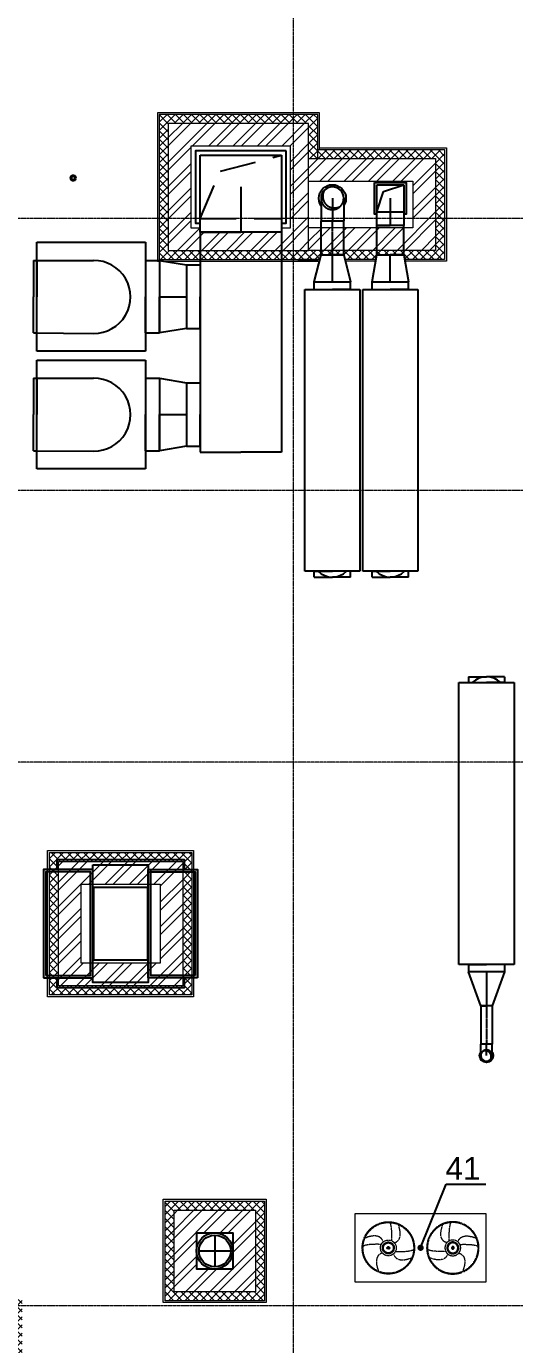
# Model space of a CAD drawing. Header units: millimetres. Extents: x -222892 to 671268, y 0 to 135099.
# Drawn here: x 464116 to 469510, y 106171 to 120723 of the extents above; entities that cross this region are included whole.
import ezdxf
from ezdxf import colors
from ezdxf.entities.mleader import LeaderData, LeaderLine
from ezdxf.math import Vec2, Vec3

# ---------------------------------------------------------------- set-up
doc = ezdxf.new("R2010")
doc.units = ezdxf.units.MM
for name, pattern in [('CENTER', [2, 1.25, -0.25, 0.25, -0.25]), ('CENTER2', [28.575000000000003, 19.05, -3.175, 3.175, -3.175]), ('HIDDEN', [6, 4, -2]), ('осевая', [2, 1.25, -0.25, 0.25, -0.25])]:
    doc.linetypes.add(name, pattern=pattern)
for name, color, linetype, lineweight in [('_ВК-К1', 14, 'Continuous', 40), ('АР_Перегородки кирпич', 244, 'Continuous', 5), ('АР_Перегородки_кирпич_Штрих', 244, 'Continuous', 5), ('АР_Утеплитель', 154, 'Continuous', 5), ('АР_Штрих утеплитель', 24, 'Continuous', 5), ('КР_Оси', 7, 'Continuous', 5), ('КР_Тонкая', 250, 'Continuous', 5), ('М_0_В35', 142, 'Continuous', 25), ('М_фреонопроводы', 251, 'CENTER', 5), ('М_Холод', 161, 'Continuous', 5)]:
    doc.layers.add(name, color=color, linetype=linetype, lineweight=lineweight)
for name, color, linetype in [('Aks_скрытые_линии', 7, 'HIDDEN'), ('Aks_Схема', 3, 'Continuous'), ('М_0_ВД1', 1, 'Continuous'), ('М_дефлектор', 122, 'Continuous'), ('М_ОВ-ЭОМ', 140, 'Continuous'), ('ПРОЕМЫ ОВ', 173, 'Continuous')]:
    doc.layers.add(name, color=color, linetype=linetype)
doc.styles.get("Standard").update_dxf_attribs({"font": 'arial.ttf'})
pattern_1 = [(45, (0, 0), (-44.90128060534577, 44.90128060534577), []), (135, (0, 0), (-44.90128060534577, -44.90128060534576), [])]
pattern_2 = [(45, (0, 0), (-134.7038418160373, 134.7038418160373), []), (45, (89.80260000000001, 0), (-134.7038418160373, 134.7038418160373), [])]

# ---------------------------------------------------------------- blocks, each defined once
blk = doc.blocks.new('A$Cd8bddbec')
at = {"color": 251, "linetype": 'ByBlock'}
for points in [[(-1.812643679179009, 174.9906120993133), (-1.812643679179052, -174.9906120993133)], [(-174.9999951755477, 0.04109207082366099), (174.9999951755478, 0.04109207082365231)]]:
    blk.add_lwpolyline(points, dxfattribs=at)
blk.add_circle((0, 0), 175, dxfattribs=at)
at = {"layer": 'М_дефлектор'}
blk.add_circle((-1.812643679179018, 0.04109207082365174), 200, dxfattribs=at)
blk = doc.blocks.new('*U4608')
at = {"linetype": 'ByBlock'}
for p, q in [((-15.55352697218349, -3.05), (-15.55352697218349, 3.05)), ((-15.55352697218349, 3.05), (15.55207691330563, 3.05)), ((15.55207691330563, 3.05), (15.55207691330563, -3.05)), ((15.55207691330563, -3.05), (-15.55352697218349, -3.05))]:
    blk.add_line(p, q, dxfattribs=at)
blk = doc.blocks.new('Aks_rs_mixed_400x200_to_125_375_wipe')
at = {"color": 0, "linetype": 'ByBlock', "lineweight": -2}
blk.add_wipeout([(-2, 0), (2, 0), (0.625, 3.75), (-0.625, 3.75)], dxfattribs=at)
blk = doc.blocks.new('Aks_rs_mixed_400x200_to_125_375')
at = {"color": 0, "linetype": 'ByBlock', "lineweight": -2}
blk.add_blockref('Aks_rs_mixed_400x200_to_125_375_wipe', (0, 0), dxfattribs=at)
for p, q in [((-2, 0), (-0.625, 3.75)), ((-0.625, 3.75), (0.625, 3.75)), ((0.625, 3.75), (2, 0)), ((-2, 0), (2, 0))]:
    blk.add_line(p, q, dxfattribs=at)
at = {"layer": 'Aks_Схема'}
blk.add_line((0, 0), (0, 3.75), dxfattribs=at)
blk = doc.blocks.new('Aks_es_drop_rnd_125_125_wipe')
at = {"color": 0, "linetype": 'ByBlock', "lineweight": -2}
blk.add_wipeout([(-0.625, 0), (-0.6215761846051708, 0.06533028954228337), (-0.6113422504586287, 0.12994480676109932), (-0.5944103226844708, 0.19313562148434205), (-0.5709659110266256, 0.25421040192237543), (-0.5412658773652743, 0.3125), (-0.5056356214843422, 0.3673657826827954), (-0.46446551592337126, 0.41820662897428607), (-0.4182066289742863, 0.46446551592337126), (-0.3673657826827956, 0.5056356214843425), (-0.3125, 0.5412658773652743), (-0.2542104019223753, 0.5709659110266254), (-0.19313562148434216, 0.5944103226844706), (-0.12994480676109965, 0.6113422504586286), (-0.06533028954228359, 0.6215761846051708), (-2.220446049250313e-16, 0.625), (0.06533028954228334, 0.6215761846051708), (0.12994480676109932, 0.6113422504586286), (0.19313562148434185, 0.594410322684471), (0.25421040192237476, 0.5709659110266254), (0.3124999999999996, 0.5412658773652743), (0.3673657826827954, 0.5056356214843425), (0.4182066289742862, 0.46446551592337126), (0.4644655159233713, 0.4182066289742865), (0.505635621484342, 0.3673657826827954), (0.5412658773652741, 0.3125), (0.5709659110266256, 0.254210401922375), (0.5944103226844711, 0.19313562148434205), (0.6113422504586286, 0.12994480676109887), (0.621576184605171, 0.06533028954228293), (0.6250000000000001, 0), (0.6250000000000001, -1.25), (-0.625, -1.25)], dxfattribs=at)
blk = doc.blocks.new('Aks_es_drop_rnd_125_125')
at = {"color": 0, "linetype": 'ByBlock', "lineweight": -2}
blk.add_arc((0, 0), 0.625, 0, 180, dxfattribs=at)
blk.add_blockref('Aks_es_drop_rnd_125_125_wipe', (0, 0), dxfattribs=at)
for p, q in [((-0.625, 0), (-0.625, -1.25)), ((0.625, 0), (0.625, -1.25)), ((-0.625, -1.25), (0.625, -1.25))]:
    blk.add_line(p, q, dxfattribs=at)
at = {"color": 200, "linetype": 'CENTER2', "lineweight": -2}
blk.add_line((0, 0), (0, -1.25), dxfattribs=at)
at = {"color": 0, "linetype": 'ByBlock', "lineweight": -2}
blk.add_arc((0, 0), 0.625, 0, 180, dxfattribs=at)
at = {"layer": 'Aks_скрытые_линии'}
for centre, radius, start, end in [((0, 0), 0.625, 180, 0), ((0.1104854345603981, 0.1104854345603981), 0.6442352540027595, 149.0362434679265, 300.9637565320735)]:
    blk.add_arc(centre, radius, start, end, dxfattribs=at)
at = {"layer": 'Aks_Схема'}
blk.add_line((0, 0), (0, -1.25), dxfattribs=at)
blk = doc.blocks.new('Aks_rs_rect_400x200_to_300x300_300_wipe')
at = {"color": 0, "linetype": 'ByBlock', "lineweight": -2}
blk.add_wipeout([(-2, 0), (2, 0), (1.5, 3), (-1.5, 3)], dxfattribs=at)
blk = doc.blocks.new('Aks_rs_rect_400x200_to_300x300_300')
at = {"color": 0, "linetype": 'ByBlock', "lineweight": -2}
blk.add_blockref('Aks_rs_rect_400x200_to_300x300_300_wipe', (0, 0), dxfattribs=at)
for p, q in [((-2, 0), (-1.5, 3)), ((-1.5, 3), (1.5, 3)), ((1.5, 3), (2, 0)), ((-2, 0), (2, 0))]:
    blk.add_line(p, q, dxfattribs=at)
at = {"layer": 'Aks_Схема'}
blk.add_line((0, 0), (0, 3), dxfattribs=at)
blk = doc.blocks.new('Aks_es_drop_rect_300_300_100_50_50_wipe')
at = {"color": 0, "linetype": 'ByBlock', "lineweight": -2}
blk.add_wipeout([(-1.5, 1.5), (1.5000000000000002, 1.5), (1.5000000000000002, -3), (-1.5, -3)], dxfattribs=at)
blk = doc.blocks.new('Aks_es_drop_rect_300_300_100_50_50')
at = {"color": 0, "linetype": 'ByBlock', "lineweight": -2}
blk.add_blockref('Aks_es_drop_rect_300_300_100_50_50_wipe', (0, 0), dxfattribs=at)
for p, q in [((-1.5, 1.5), (1.5, 1.5)), ((-1.5, -3), (-1.5, 1.5)), ((1.5, 1.5), (1.5, -3)), ((1.5, -3), (-1.5, -3))]:
    blk.add_line(p, q, dxfattribs=at)
at = {"layer": 'Aks_скрытые_линии'}
for p, q in [((-0.75, 0.75), (1.5, 1.5)), ((-1.5, -1.5), (-0.75, 0.75)), ((-1.5, -1.5), (1.5, -1.5))]:
    blk.add_line(p, q, dxfattribs=at)
at = {"layer": 'Aks_Схема'}
blk.add_line((0, 0), (0, -3), dxfattribs=at)
blk = doc.blocks.new('*U4723')
at = {"linetype": 'ByBlock'}
for p, q in [((-6.003526972183501, -6), (-6.003526972183501, 6)), ((-6.003526972183501, 6), (6.002076913305631, 6)), ((6.002076913305631, 6), (6.002076913305631, -6)), ((6.002076913305631, -6), (-6.003526972183501, -6))]:
    blk.add_line(p, q, dxfattribs=at)
blk = doc.blocks.new('Aks_rs_rect_800x800_to_700x600_300_wipe')
at = {"color": 0, "linetype": 'ByBlock', "lineweight": -2}
blk.add_wipeout([(-4, 0), (4, 0), (3.5, 3), (-3.5, 3)], dxfattribs=at)
blk = doc.blocks.new('Aks_rs_rect_800x800_to_700x600_300')
at = {"color": 0, "linetype": 'ByBlock', "lineweight": -2}
blk.add_blockref('Aks_rs_rect_800x800_to_700x600_300_wipe', (0, 0), dxfattribs=at)
for p, q in [((-4, 0), (-3.5, 3)), ((-3.5, 3), (3.5, 3)), ((3.5, 3), (4, 0)), ((-4, 0), (4, 0))]:
    blk.add_line(p, q, dxfattribs=at)
at = {"layer": 'Aks_Схема'}
blk.add_line((0, 0), (0, 3), dxfattribs=at)
blk = doc.blocks.new('Aks_es_drop_rect_900_700_100_50_50_wipe')
at = {"color": 0, "linetype": 'ByBlock', "lineweight": -2}
blk.add_wipeout([(-4.5, 3.5), (4.5, 3.5), (4.5, -5), (-4.5, -5)], dxfattribs=at)
blk = doc.blocks.new('Aks_es_drop_rect_900_700_100_50_50')
at = {"color": 0, "linetype": 'ByBlock', "lineweight": -2}
blk.add_blockref('Aks_es_drop_rect_900_700_100_50_50_wipe', (0, 0), dxfattribs=at)
for p, q in [((-4.5, 3.5), (4.5, 3.5)), ((-4.5, -5), (-4.5, 3.5)), ((4.5, 3.5), (4.5, -5)), ((4.5, -5), (-4.5, -5))]:
    blk.add_line(p, q, dxfattribs=at)
at = {"layer": 'Aks_скрытые_линии'}
for p, q in [((-2.25, 1.75), (4.5, 3.5)), ((-4.5, -3.5), (-2.25, 1.75)), ((-4.5, -3.5), (4.5, -3.5))]:
    blk.add_line(p, q, dxfattribs=at)
at = {"layer": 'Aks_Схема'}
blk.add_line((0, 0), (0, -5), dxfattribs=at)
blk = doc.blocks.new('Aks_rs_mixed_400x200_to_250_300_wipe')
at = {"color": 0, "linetype": 'ByBlock', "lineweight": -2}
blk.add_wipeout([(-2, 0), (2, 0), (1.25, 3), (-1.25, 3)], dxfattribs=at)
blk = doc.blocks.new('Aks_rs_mixed_400x200_to_250_300')
at = {"color": 0, "linetype": 'ByBlock', "lineweight": -2}
blk.add_blockref('Aks_rs_mixed_400x200_to_250_300_wipe', (0, 0), dxfattribs=at)
for p, q in [((-2, 0), (-1.25, 3)), ((-1.25, 3), (1.25, 3)), ((1.25, 3), (2, 0)), ((-2, 0), (2, 0))]:
    blk.add_line(p, q, dxfattribs=at)
at = {"layer": 'Aks_Схема'}
blk.add_line((0, 0), (0, 3), dxfattribs=at)
blk = doc.blocks.new('Aks_es_drop_rnd_250_250_wipe')
at = {"color": 0, "linetype": 'ByBlock', "lineweight": -2}
blk.add_wipeout([(-1.25, 0), (-1.2431523692103417, 0.13066057908456674), (-1.2226845009172573, 0.25988961352219864), (-1.1888206453689416, 0.3862712429686841), (-1.1419318220532513, 0.5084208038447509), (-1.0825317547305486, 0.625), (-1.0112712429686843, 0.7347315653655908), (-0.9289310318467425, 0.8364132579485721), (-0.8364132579485726, 0.9289310318467425), (-0.7347315653655913, 1.011271242968685), (-0.625, 1.0825317547305486), (-0.5084208038447506, 1.1419318220532508), (-0.3862712429686843, 1.1888206453689412), (-0.2598896135221993, 1.2226845009172571), (-0.13066057908456719, 1.2431523692103417), (-4.440892098500626e-16, 1.25), (0.13066057908456669, 1.2431523692103417), (0.25988961352219864, 1.2226845009172571), (0.3862712429686837, 1.188820645368942), (0.5084208038447495, 1.1419318220532508), (0.6249999999999992, 1.0825317547305486), (0.7347315653655908, 1.011271242968685), (0.8364132579485724, 0.9289310318467425), (0.9289310318467426, 0.836413257948573), (1.011271242968684, 0.7347315653655908), (1.0825317547305482, 0.625), (1.1419318220532513, 0.50842080384475), (1.1888206453689423, 0.3862712429686841), (1.2226845009172571, 0.25988961352219775), (1.243152369210342, 0.13066057908456585), (1.2500000000000002, 0), (1.2500000000000002, -2.5), (-1.25, -2.5)], dxfattribs=at)
blk = doc.blocks.new('Aks_es_drop_rnd_250_250')
at = {"color": 0, "linetype": 'ByBlock', "lineweight": -2}
blk.add_arc((0, 0), 1.25, 0, 180, dxfattribs=at)
blk.add_blockref('Aks_es_drop_rnd_250_250_wipe', (0, 0), dxfattribs=at)
for p, q in [((-1.25, 0), (-1.25, -2.5)), ((1.25, 0), (1.25, -2.5)), ((-1.25, -2.5), (1.25, -2.5))]:
    blk.add_line(p, q, dxfattribs=at)
at = {"color": 200, "linetype": 'CENTER2', "lineweight": -2}
blk.add_line((0, 0), (0, -2.5), dxfattribs=at)
at = {"color": 0, "linetype": 'ByBlock', "lineweight": -2}
blk.add_arc((0, 0), 1.25, 0, 180, dxfattribs=at)
at = {"layer": 'Aks_скрытые_линии'}
for centre, radius, start, end in [((0, 0), 1.25, 180, 0), ((0.2209708691207961, 0.2209708691207961), 1.288470508005519, 149.0362434679265, 300.9637565320735)]:
    blk.add_arc(centre, radius, start, end, dxfattribs=at)
at = {"layer": 'Aks_Схема'}
blk.add_line((0, 0), (0, -2.5), dxfattribs=at)
blk = doc.blocks.new('A$C608f0813')
at = {"layer": 'М_0_ВД1'}
for points in [[(-817.4999982525478, -575.0000011148222), (-293.961465045053, -575.0000011148222), (-293.961465045053, 574.9999988851778), (-817.4999982525478, 574.9999988851778)], [(-293.9614650491276, 624.9999988851778), (293.9614685358829, 624.9999988851778), (293.9614685358829, -625.0000011148222), (-293.9614650491276, -625.0000011148222)], [(817.5000017433777, -575.0000011148222), (293.9614685358829, -575.0000011148222), (293.9614685358829, 574.9999988851778), (817.5000017433777, 574.9999988851778)]]:
    blk.add_lwpolyline(points, close=True, dxfattribs=at)
at = {"layer": 'М_0_ВД1', "color": 7}
for points in [[(677.5000017454149, 574.9999988851778), (677.5000017454149, 677.4999988881755), (-677.4999982545851, 677.4999988881755), (-677.4999982545851, 574.9999988851778)], [(-677.4999982545851, -575.0000011148222), (-677.4999982545851, -677.5000011118245), (677.5000017454149, -677.5000011118245), (677.5000017454149, -575.0000011148222)]]:
    blk.add_lwpolyline(points, dxfattribs=at)
at = {"layer": 'М_0_ВД1', "color": 251}
for points in [[(-792.4999982525478, -550.0000011148222), (-318.961465045053, -550.0000011148222), (-318.961465045053, 549.9999988851778), (-792.4999982525478, 549.9999988851778)], [(792.5000017433777, -550.0000011148222), (318.9614685358829, -550.0000011148222), (318.9614685358829, 549.9999988851778), (792.5000017433777, 549.9999988851778)]]:
    blk.add_lwpolyline(points, close=True, dxfattribs=at)
blk = doc.blocks.new('A$C0d4e4e51')
at = {"layer": 'М_фреонопроводы'}
for centre, radius in [((0, 0), 288.8566844358662), ((0, 0), 280.0460147857403), ((0, 0), 86.98640421516119), ((0, 3.637978807091713e-12), 65.82206057451572), ((0, 3.637978807091713e-12), 63.32245125797893), ((0, 3.637978807091713e-12), 56.71282374609209), ((0, 0), 54.54809857845037), ((0, 0), 14.99765589915607), ((0, 3.637978807091713e-12), 8.998593539488997)]:
    blk.add_circle(centre, radius, dxfattribs=at)
for points in [[(38.81393808877328, 77.84672586773013), (39.43069206242217, 120.3497430797324), (39.47233744623372, 124.4594547744491), (35.66894700675039, 209.123091795238), (35.17107245826628, 213.5192511267633), (31.78933022113051, 237.1253008804342), (27.78976368147414, 255.6517357684061), (20.06445512908977, 275.2600530449563), (15.84786306304159, 279.5972382440705)], [(63.54760664294008, 59.40260184484941), (65.73832356143976, 58.00498084995343), (68.34381133969873, 57.87383059890271), (74.83213327103294, 59.95696780453363), (98.28155533538666, 72.37771393170624), (102.4814754161052, 75.86668588565226), (121.3887601780589, 101.6294875521926), (128.0909414612688, 120.3129603113375), (132.1284807362827, 151.4181425748029), (125.5335555436322, 204.1606599614897), (112.3440243985387, 253.1503100278678), (112.0503138446948, 256.6524840415077), (112.0560640089097, 256.665654856246)], [(-77.82987675641198, 38.83033988487296), (-132.6866261559189, 39.51315608773075), (-179.6618912399863, 38.15869686541919), (-250.1639833884547, 28.83113718986715), (-273.735531223414, 21.14097486649553), (-279.0702124371892, 17.69482380398767), (-279.5427027341793, 16.78236411924809)], [(-59.40322799712885, 63.54702323626043), (-57.95132772275247, 65.92323795983248), (-57.81069860747084, 68.12168681551339), (-66.13242229243042, 88.73537166748793), (-89.68721753318096, 114.5516164181754), (-113.1485436978401, 125.9900323876027), (-136.6817204181571, 131.155181952734), (-160.1875698759104, 132.1402363777997), (-183.6778367552906, 129.6615824114306), (-206.8629539503017, 124.8615624744525), (-230.6765725885052, 117.9500065310131), (-249.9349933031481, 112.4497500339094), (-250.1639833884547, 125.8719659518611), (-250.3874668942881, 125.6004135641269)], [(-65.60806570155546, -57.1158142127133), (-85.7318453581538, -64.55684122126695), (-89.76284992770525, -66.70990112627624), (-109.2171977745602, -82.74032893414551), (-113.2483344665379, -87.83830825575205), (-131.6896096614655, -142.0107320795069), (-131.9470465349732, -146.0117300520578), (-117.9075176594779, -230.8108275714912), (-113.1745423458051, -246.46223046249), (-112.6694436229882, -251.8082155990414), (-113.1850353375776, -254.7440878514062), (-113.708465914533, -255.922166247361)], [(59.11560495081358, -63.81070736391848), (57.95153387717437, -65.92304112415877), (57.81194275961025, -67.83217758488536), (64.31694757047808, -85.24637534668364), (74.71775531442836, -101.1676535591214), (78.7454179043998, -105.516544056205), (98.20900750067085, -119.6778879330232), (102.3855371720274, -121.7435801907632), (121.3159107790561, -128.3445471898413), (125.3248903668718, -129.266920987), (144.7414908983046, -131.8779404638008), (149.0356453520362, -132.069310525294), (168.2951715114759, -131.8483241215872), (172.3876948588877, -131.4734702054047), (191.8369328343542, -128.232706872237), (213.4106816254789, -123.1248564562156), (235.4127962280763, -116.4471487484661), (239.3971075395821, -115.1846321040757), (252.9740532205906, -112.5108137534517), (257.9890519533074, -108.9376861770543)], [(78.29462670424255, -37.90232113634193), (78.75280149595346, -38.45243077696796), (81.9342638203525, -38.88761753211293), (98.28155533532845, -38.88761753211293), (102.2703480111668, -39.11849815771711), (121.3069393527112, -39.44199996194584), (125.3212771530962, -39.47957649205273), (144.8442776836455, -39.47957649205273), (148.843652590178, -39.47957649205273), (168.3361992100254, -38.76028489688179), (172.3399801654741, -38.76028489688179), (191.7170467665419, -37.308851076672), (195.9839557032101, -36.95291361593627), (213.4016683715163, -35.1848435177053), (217.4017371113878, -34.82572348172835), (235.3934991882415, -31.9824380530481), (239.4466719495831, -31.27066237922918), (257.9657091209083, -26.55387223586877), (261.9935612624977, -25.53252835354942), (275.0905243118759, -20.15364528933424), (278.1652131528826, -17.69482162112763), (279.5329044557875, -16.94478456313664)]]:
    blk.add_spline(points, degree=3, dxfattribs=at)
blk = doc.blocks.new('_None')
blk = doc.blocks.new('*U5875')
at = {"color": 0, "linetype": 'ByBlock', "lineweight": -2, "ltscale": 10}
blk.add_line((0, 0), (-71486.8863278564, 0), dxfattribs=at)
blk = doc.blocks.new('*U5876')
at = {"color": 0, "linetype": 'ByBlock', "lineweight": -2, "ltscale": 10}
blk.add_line((0, 0), (-71486.8863278563, 2.91038304567337e-11), dxfattribs=at)
blk = doc.blocks.new('*U5877')
at = {"color": 0, "linetype": 'ByBlock', "lineweight": -2, "ltscale": 10}
blk.add_line((0, 0), (-71486.8863278562, 1.455191522836685e-11), dxfattribs=at)
blk = doc.blocks.new('*U5878')
at = {"color": 0, "linetype": 'ByBlock', "lineweight": -2, "ltscale": 10}
blk.add_line((0, 0), (-71486.8863278562, 0), dxfattribs=at)
blk = doc.blocks.new('*U5885')
at = {"color": 0, "linetype": 'ByBlock', "lineweight": -2, "ltscale": 10}
blk.add_line((0, 0), (5.820766091346741e-11, -53277.7616451292), dxfattribs=at)
blk = doc.blocks.new('A$C4c190d01')
at = {"layer": 'КР_Оси', "linetype": 'осевая'}
for name, p in [('*U5885', (2569.938392028183, 78593.59175630515)), ('*U5878', (61698.28406804663, 63394.99999999997)), ('*U5877', (61698.28406804663, 60394.99999999997)), ('*U5876', (61698.28406804663, 57394.99999999994)), ('*U5875', (61698.28406804675, 51394.99999999997))]:
    blk.add_blockref(name, p, dxfattribs=at)

msp = doc.modelspace()

# ---------------------------------------------------------------- hatches: boundary and pattern name
at = {"layer": 'АР_Перегородки_кирпич_Штрих', "ltscale": 500}
h = msp.add_hatch(dxfattribs=at)
h.set_pattern_fill('ANSI32', color=256, scale=20)
h.set_pattern_definition(pattern_2)
h.paths.add_polyline_path([(467234.3376155514, 119650.662197015), (465684.3376163485, 119650.6621972209), (465684.3376163485, 118250.6621972209), (467234.3376155514, 118250.662197015)])
h.paths.add_polyline_path([(467034.3376163485, 119400.6621972209), (465934.3376163485, 119400.6621972209), (465934.3376163485, 118500.6621972209), (467034.3376163485, 118500.6621972209)], flags=16)
h = msp.add_hatch(dxfattribs=at)
h.set_pattern_fill('ANSI32', color=256, scale=20)
h.set_pattern_definition(pattern_2)
h.paths.add_polyline_path([(468636.4558269315, 119263.4121977011), (467234.3376142638, 119263.4121977011), (467234.337615293, 119013.4121977011), (468386.4558279607, 119013.4121977011), (468386.4558300715, 118500.6621972208), (467234.3376174039, 118500.6621972209), (467234.3376184331, 118250.6621972209), (468636.4558311006, 118250.6621972208)])
h = msp.add_hatch(dxfattribs=at)
h.set_pattern_fill('ANSI32', color=256, scale=20)
h.set_pattern_definition(pattern_2)
h.paths.add_polyline_path([(465594.087824373, 110381.301025819), (464721.087824373, 110381.301025819), (464721.087824373, 111254.301025819), (465594.087824373, 111254.301025819)], flags=16)
h.paths.add_polyline_path([(465844.087824373, 110131.301025819), (464471.087824373, 110131.301025819), (464471.087824373, 111504.301025819), (465844.087824373, 111504.301025819)])
h = msp.add_hatch(dxfattribs=at)
h.set_pattern_fill('ANSI32', color=256, scale=20)
h.set_pattern_definition(pattern_2)
h.paths.add_polyline_path([(466396.4894715549, 107004.9283540676), (465998.3021156692, 107004.9004554735), (465998.3021156692, 107404.9004554735), (466396.4894715549, 107404.9283540676)], flags=16)
h.paths.add_polyline_path([(466646.4894715549, 106754.9458694509), (465748.3021156692, 106754.882938863), (465748.3021156692, 107654.8829400902), (466646.4894715549, 107654.9458706781)])
at = {"layer": 'АР_Утеплитель', "ltscale": 500}
h = msp.add_hatch(dxfattribs=at)
h.set_pattern_fill('ANSI37', color=256, scale=20)
h.set_pattern_definition(pattern_1)
h.paths.add_polyline_path([(467234.3376155514, 119650.662197015), (465684.3376163485, 119650.6621972209), (465684.3376163485, 118250.6621972209), (467234.3376155514, 118250.662197015)], flags=16)
h.paths.add_polyline_path([(467234.3376184331, 118250.6621972209), (467234.3376146466, 119263.4121977012), (467334.3376155514, 119263.4121977012), (467334.3376155514, 119750.6621970017), (465584.3376163485, 119750.6621972342), (465584.3376163485, 118150.6621972342), (467334.3376155514, 118150.6621970017), (467334.3376155514, 118250.6621972209)])
h = msp.add_hatch(dxfattribs=at)
h.set_pattern_fill('ANSI37', color=256, scale=20)
h.set_pattern_definition(pattern_1)
h.paths.add_polyline_path([(468736.4558265197, 119363.4121977011), (467334.3376163485, 119363.4121977012), (467334.3376163485, 119263.4121977012), (468636.4558269315, 119263.4121977011), (468636.4558311006, 118250.6621972208), (467334.3376163485, 118250.6621972209), (467334.3376163485, 118200.6621972209), (467134.3376188448, 118200.6621972209), (467134.3376188448, 118150.6621972209), (468736.4558315123, 118150.6621972208)])
h = msp.add_hatch(dxfattribs=at)
h.set_pattern_fill('ANSI37', color=256, scale=20)
h.set_pattern_definition(pattern_1)
h.paths.add_polyline_path([(465844.087824373, 110131.301025819), (464471.087824373, 110131.301025819), (464471.087824373, 111504.301025819), (465844.087824373, 111504.301025819)], flags=16)
h.paths.add_polyline_path([(465944.087824373, 110031.301025819), (464371.087824373, 110031.301025819), (464371.087824373, 111604.301025819), (465944.087824373, 111604.301025819)])
h = msp.add_hatch(dxfattribs=at)
h.set_pattern_fill('ANSI37', color=256, scale=20)
h.set_pattern_definition(pattern_1)
h.paths.add_polyline_path([(466646.4894715549, 106754.9458694509), (465748.3021156692, 106754.882938863), (465748.3021156692, 107654.8829400902), (466646.4894715549, 107654.9458706781)], flags=16)
h.paths.add_polyline_path([(466746.4894715549, 106654.9528756042), (465648.3021156692, 106654.8759322188), (465648.3021156692, 107754.8759339369), (466746.4894715549, 107754.9528773224)])
at = {"layer": 'АР_Штрих утеплитель', "ltscale": 500}
h = msp.add_hatch(dxfattribs=at)
h.set_pattern_fill('ANSI37', color=256, scale=20)
h.set_pattern_definition(pattern_1)
h.paths.add_polyline_path([(487641.4537278334, 127630.6824583524), (485062.7090003203, 127630.6824583524), (485062.7090003203, 127530.6824583524), (487641.4537278334, 127530.6824583524)])
edge = h.paths.add_edge_path()
edge.add_line((485062.7090003203, 127630.6824583524), (479091.4537278329, 127630.6824583525))
edge.add_line((479091.4537278329, 127630.6824583525), (479091.4537278329, 130631.1380299823))
edge.add_line((479091.4537278329, 130631.1380299823), (470031.4537278329, 130630.6824583525))
edge.add_line((470031.4537278331, 130630.6824583525), (470031.4537278332, 127122.7369796679))
edge.add_line((470031.4537278332, 127122.7369796679), (469540.5012287336, 127122.7369796679))
edge.add_arc((470840.1243596947, 116876.8313636951), 10328.00087983883, 97.22897371527749, 132.4844128153412)
edge.add_arc((468822.5074365911, 119160.6824583515), 7281.276563062873, 132.9138654462877, 150.3769831410851)
edge.add_arc((468822.5074365918, 119160.6824583511), 7281.276563063785, 150.3769831410856, 179.9999999999889)
edge.add_line((461541.2308735281, 119160.6824583525), (461541.2308735281, 118630.6824583648))
edge.add_line((461541.2308735281, 118630.6824583648), (458031.4537278326, 118630.6824583648))
edge.add_line((458031.4537278327, 118630.6824583648), (458031.4537278327, 106570.6824583523))
edge.add_line((458031.4537278326, 106570.6824583523), (463971.3325584609, 106570.6824583522))
edge.add_line((463971.3325584609, 106570.6824583522), (463971.3325584609, 82275.68245835445))
edge.add_line((463971.3325584609, 82275.68245835445), (470503.5938203496, 82275.68244759423))
edge.add_line((470503.5938203495, 82275.68244759423), (470503.5938205426, 82375.68244759389))
edge.add_line((470503.5938205427, 82375.68244759389), (464071.3325584608, 82375.68245835445))
edge.add_line((464071.3325584607, 82375.68245835445), (464071.3325584607, 106670.6824583523))
edge.add_line((464071.3325584608, 106670.6824583523), (458131.4537278325, 106670.6824583523))
edge.add_line((458131.4537278325, 106670.6824583523), (458131.4537278327, 118530.6824583648))
edge.add_line((458131.4537278327, 118530.6824583648), (461641.2308735282, 118530.6824583648))
edge.add_line((461641.2308735282, 118530.6824583648), (461642.7089987969, 119295.6824583508))
edge.add_arc((468819.7571636449, 119161.8791517242), 7178.295318904982, 150.1859382412758, 178.9319457575192, ccw=False)
edge.add_arc((468822.5074365921, 119160.6824583507), 7181.276563064179, 133.0783930265535, 150.1885639364679, ccw=False)
edge.add_arc((470839.5899172066, 116878.6115553474), 10226.16664863278, 97.26253171683669, 132.6002756336445, ccw=False)
edge.add_line((469546.8394767644, 127022.7369796679), (470131.4537278329, 127022.7369796679))
edge.add_line((470131.4537278331, 127022.7369796679), (470131.4537278331, 130530.6824583525))
edge.add_line((470131.4537278331, 130530.6824583525), (478991.4537278329, 130530.6824583525))
edge.add_line((478991.4537278329, 130530.6824583525), (478991.4537278329, 127630.6824583525))
edge.add_line((478991.4537278329, 127630.6824583525), (478991.4537278329, 127530.6824583524))
edge.add_line((478991.4537278329, 127530.6824583524), (485062.7090003203, 127530.6824583524))
edge.add_line((485062.7090003203, 127530.6824583524), (485062.7090003203, 127630.6824583524))
at = {"layer": 'М_ОВ-ЭОМ', "linetype": 'ByBlock'}
h = msp.add_hatch(color=256, dxfattribs=at)
h.dxf.hatch_style = 1
h.paths.add_polyline_path([(468505.7452064958, 107239.697120215, 1), (468435.7452064958, 107239.697120215, 1)])

# ---------------------------------------------------------------- linework, layer by layer
at = {"layer": '_ВК-К1', "ltscale": 100}
msp.add_circle((464633.2645255544, 119048.7499962658), 25, dxfattribs=at)
at = {"layer": 'АР_Перегородки кирпич', "linetype": 'Continuous', "ltscale": 100}
for p, q in [((467234.3376163485, 119013.4121977012), (468386.4558279607, 119013.4121977011)), ((468386.4558279607, 119013.4121977011), (468386.4558300715, 118500.6621972208)), ((468386.4558300715, 118500.6621972208), (467234.3376163485, 118500.6621972209))]:
    msp.add_line(p, q, dxfattribs=at)
for points in [[(467234.3376155514, 119650.662197015), (465684.3376163485, 119650.6621972209), (465684.3376163485, 118250.6621972209), (467234.3376155514, 118250.662197015)], [(467034.3376163485, 119400.6621972209), (465934.3376163485, 119400.6621972209), (465934.3376163485, 118500.6621972209), (467034.3376163485, 118500.6621972209)], [(468636.4558311006, 118250.6621972208), (467234.3376184331, 118250.6621972209), (467234.3376142638, 119263.4121977012), (468636.4558269315, 119263.4121977011)], [(465844.087824373, 110131.301025819), (464471.087824373, 110131.301025819), (464471.087824373, 111504.301025819), (465844.087824373, 111504.301025819)], [(465594.087824373, 110381.301025819), (464721.087824373, 110381.301025819), (464721.087824373, 111254.301025819), (465594.087824373, 111254.301025819)], [(466646.4894715549, 106754.9458694509), (465748.3021156692, 106754.882938863), (465748.3021156692, 107654.8829400902), (466646.4894715549, 107654.9458706781)], [(466396.4894715549, 107004.9283540676), (465998.3021156692, 107004.9004554735), (465998.3021156692, 107404.9004554735), (466396.4894715549, 107404.9283540676)]]:
    msp.add_lwpolyline(points, close=True, dxfattribs=at)
at = {"layer": 'АР_Утеплитель', "ltscale": 500}
for p, q in [((467334.3376163485, 119363.4121977012), (468736.4558265197, 119363.4121977011)), ((467354.3376163485, 119383.4121977012), (468756.4558264375, 119383.4121977011)), ((468736.4558265197, 119363.4121977011), (468736.4558315123, 118150.6621972208)), ((468756.4558264375, 119383.4121977011), (468756.4558315947, 118130.6621972208)), ((468756.4558315947, 118130.6621972208), (467114.3376188448, 118130.6621972209)), ((468736.4558315123, 118150.6621972208), (467134.3376188448, 118150.6621972209))]:
    msp.add_line(p, q, dxfattribs=at)
for points in [[(467354.3376155514, 119363.4121977012), (467354.3376155514, 119770.6621969991), (465564.3376163485, 119770.6621972368), (465564.3376163485, 118130.6621972368), (467354.3376155514, 118130.6621969991), (467354.3376155514, 118134.1738131568)], [(467334.3376155514, 119263.4121977012), (467334.3376155514, 119750.6621970017), (465584.3376163485, 119750.6621972342), (465584.3376163485, 118150.6621972342), (467334.3376155514, 118150.6621970017)]]:
    msp.add_lwpolyline(points, dxfattribs=at)
for points in [[(465964.087824373, 110011.301025819), (464351.087824373, 110011.301025819), (464351.087824373, 111624.301025819), (465964.087824373, 111624.301025819)], [(465944.087824373, 110031.301025819), (464371.087824373, 110031.301025819), (464371.087824373, 111604.301025819), (465944.087824373, 111604.301025819)], [(466766.4894715549, 106634.9542768349), (465628.3021156692, 106634.8745308899), (465628.3021156692, 107774.8745327062), (466766.4894715549, 107774.9542786512)], [(466746.4894715549, 106654.9528756042), (465648.3021156692, 106654.8759322188), (465648.3021156692, 107754.8759339369), (466746.4894715549, 107754.9528773224)]]:
    msp.add_lwpolyline(points, close=True, dxfattribs=at)
at = {"layer": 'М_0_В35', "linetype": 'Continuous'}
for p, q in [((467371.4451396881, 118202.6039097045), (467371.4451396881, 118575.6621972209)), ((467371.4451396881, 118575.6621972209), (467496.4451396881, 118575.6621972209)), ((467621.4451396881, 118575.6621972209), (467496.4451396881, 118575.6621972209)), ((467621.4451396881, 118202.6039097045), (467621.4451396881, 118575.6621972209)), ((467986.4558295101, 118202.6039097045), (467986.4558295101, 118525.6621972209)), ((467986.4558295101, 118525.6621972209), (468136.4558295101, 118525.6621972209)), ((468286.4558295101, 118525.6621972209), (468136.4558295101, 118525.6621972209)), ((468286.4558295101, 118202.6039097045), (468286.4558295101, 118525.6621972209)), ((466034.3376163485, 118450.6621972209), (466484.3376163485, 118450.6621972209)), ((466034.3376163485, 118450.6621972209), (466034.3376163485, 116022.0677604245)), ((466934.3376163485, 118450.6621972209), (466484.3376163485, 118450.6621972209)), ((466934.3376163485, 118450.6621972209), (466934.3376163485, 116022.0677604245)), ((467371.4451396881, 118202.6039097045), (467496.4451396881, 118202.6039097045)), ((467621.4451396881, 118202.6039097045), (467496.4451396881, 118202.6039097045)), ((467986.4558295101, 118202.6039097045), (468136.4558295101, 118202.6039097045)), ((468286.4558295101, 118202.6039097045), (468136.4558295101, 118202.6039097045)), ((464193.8870255581, 118139.3608115593), (464193.8870255581, 117739.3608115593)), ((464193.8870255581, 118139.3608115593), (464233.2787537878, 118139.3608115594)), ((464233.2787537878, 118139.3608115594), (464233.2787537878, 117739.3608115594)), ((465433.2787537878, 118139.3608115593), (465433.2787537878, 117739.3608115593)), ((465433.2787537878, 118139.3608115593), (465586.2775994227, 118139.3608115593)), ((465586.2775994227, 118139.3608115593), (465586.2775994227, 117739.3608115593)), ((465886.27759942284, 118089.3608115593), (465886.2775994227, 117739.3608115593)), ((465886.27759942284, 118089.3608115593), (466034.3376163487, 118089.3608115593)), ((466034.3376163487, 118089.3608115593), (466034.3376163486, 117739.3608115593)), ((467296.4451396881, 117818.3102433173), (467296.4451396881, 117902.6039097045)), ((467296.4451396881, 117902.6039097045), (467496.4451396881, 117902.6039097045)), ((467696.4451396881, 117902.6039097045), (467496.4451396881, 117902.6039097045)), ((467696.4451396881, 117818.3102433173), (467696.4451396881, 117902.6039097045)), ((467936.4558295101, 117818.3102433173), (467936.4558295101, 117902.6039097045)), ((467936.4558295101, 117902.6039097045), (468136.4558295101, 117902.6039097045)), ((468336.4558295101, 117902.6039097045), (468136.4558295101, 117902.6039097045)), ((468336.4558295101, 117818.3102433173), (468336.4558295101, 117902.6039097045)), ((464193.8870255581, 117339.3608115593), (464193.8870255581, 117739.3608115593)), ((464233.2787537878, 117339.3608115594), (464233.2787537878, 117739.3608115594)), ((465433.2787537878, 117339.3608115593), (465433.2787537878, 117739.3608115593)), ((465586.2775994227, 117339.3608115593), (465586.2775994227, 117739.3608115593)), ((465886.2775994226, 117389.3608115593), (465886.2775994227, 117739.3608115593)), ((466034.33761634846, 117389.3608115593), (466034.3376163486, 117739.3608115593)), ((467296.4451396881, 117818.3102433173), (467496.4451396881, 117818.3102433173)), ((467696.4451396881, 117818.3102433173), (467496.4451396881, 117818.3102433173)), ((467936.4558295101, 117818.3102433173), (468136.4558295101, 117818.3102433173)), ((468336.4558295101, 117818.3102433173), (468136.4558295101, 117818.3102433173)), ((464193.8870255581, 117339.3608115593), (464233.2787537878, 117339.3608115594)), ((465433.2787537878, 117339.3608115593), (465586.2775994227, 117339.3608115593)), ((465886.2775994226, 117389.3608115593), (466034.33761634846, 117389.3608115593)), ((464193.8870255581, 116839.3608115593), (464193.8870255581, 116439.3608115593)), ((464193.8870255581, 116839.3608115593), (464233.2787537878, 116839.3608115594)), ((464233.2787537878, 116839.3608115594), (464233.2787537878, 116439.3608115594)), ((465433.2787537878, 116839.3608115593), (465433.2787537878, 116439.3608115593)), ((465433.2787537878, 116839.3608115593), (465586.2775994227, 116839.3608115593)), ((465586.2775994227, 116839.3608115593), (465586.2775994227, 116439.3608115593)), ((465886.27759942284, 116789.3608115593), (465886.2775994227, 116439.3608115593)), ((465886.27759942284, 116789.3608115593), (466034.3376163487, 116789.3608115593)), ((466034.3376163487, 116789.3608115593), (466034.3376163486, 116439.3608115593)), ((464193.8870255581, 116039.3608115593), (464193.8870255581, 116439.3608115593)), ((464233.2787537878, 116039.3608115594), (464233.2787537878, 116439.3608115594)), ((465433.2787537878, 116039.3608115593), (465433.2787537878, 116439.3608115593)), ((465586.2775994227, 116039.3608115593), (465586.2775994227, 116439.3608115593)), ((465886.2775994226, 116089.3608115593), (465886.2775994227, 116439.3608115593)), ((466034.33761634846, 116089.3608115593), (466034.3376163486, 116439.3608115593)), ((464193.8870255581, 116039.3608115593), (464233.2787537878, 116039.3608115594)), ((465433.2787537878, 116039.3608115593), (465586.2775994227, 116039.3608115593)), ((465886.2775994226, 116089.3608115593), (466034.33761634846, 116089.3608115593)), ((466034.3376163485, 116022.0677604245), (466484.3376163485, 116022.0677604245)), ((466934.3376163485, 116022.0677604245), (466484.3376163485, 116022.0677604245)), ((467296.4451396881, 114643.9307011218), (467296.4451396879, 114708.3102433173)), ((467296.4451396879, 114708.3102433173), (467496.4451396879, 114708.3102433173)), ((467696.4451396879, 114708.3102433173), (467496.4451396879, 114708.3102433173)), ((467696.4451396881, 114643.9307011218), (467696.4451396879, 114708.3102433173)), ((467936.4558295099, 114643.9307011218), (467936.4558295098, 114708.3102433173)), ((467936.4558295098, 114708.3102433173), (468136.4558295098, 114708.3102433173)), ((468336.4558295098, 114708.3102433173), (468136.4558295098, 114708.3102433173)), ((468336.4558295099, 114643.9307011218), (468336.4558295098, 114708.3102433173)), ((467296.4451396881, 114643.9307011218), (467496.4451396881, 114643.9307011218)), ((467696.4451396881, 114643.9307011218), (467496.4451396881, 114643.9307011218)), ((467936.4558295099, 114643.9307011218), (468136.4558295099, 114643.9307011218)), ((468336.4558295099, 114643.9307011218), (468136.4558295099, 114643.9307011218)), ((468998.1852725963, 113542.9627033091), (469198.1852725963, 113542.9627033091)), ((468998.1852725963, 113542.9627033091), (468998.1852725965, 113478.5831611137)), ((469398.1852725963, 113542.9627033091), (469198.1852725963, 113542.9627033091)), ((469398.1852725963, 113542.9627033091), (469398.1852725965, 113478.5831611137)), ((468998.1852725965, 113478.5831611137), (469198.1852725965, 113478.5831611137)), ((469398.1852725965, 113478.5831611137), (469198.1852725965, 113478.5831611137)), ((468998.1852725963, 110368.5831611137), (469198.1852725963, 110368.5831611137)), ((468998.1852725963, 110368.5831611137), (468998.1852725963, 110284.2894947265)), ((469398.1852725963, 110368.5831611137), (469198.1852725963, 110368.5831611137)), ((469398.1852725963, 110368.5831611137), (469398.1852725963, 110284.2894947265)), ((468998.1852725963, 110284.2894947265), (469198.1852725963, 110284.2894947265)), ((469398.1852725963, 110284.2894947265), (469198.1852725963, 110284.2894947265)), ((469135.6852725963, 109909.2894947265), (469198.1852725963, 109909.2894947265)), ((469135.6852725963, 109909.2894947265), (469135.6852725963, 109486.2312072101)), ((469260.6852725963, 109909.2894947265), (469198.1852725963, 109909.2894947265)), ((469260.6852725963, 109909.2894947265), (469260.6852725963, 109486.2312072101)), ((469135.6852725963, 109486.2312072101), (469198.1852725963, 109486.2312072101)), ((469260.6852725963, 109486.2312072101), (469198.1852725963, 109486.2312072101))]:
    msp.add_line(p, q, dxfattribs=at)
at = {"layer": 'М_0_В35', "color": 200, "linetype": 'CENTER2'}
for p, q in [((467496.4451396881, 118202.6039097045), (467496.4451396881, 118575.6621972209)), ((469198.1852725963, 109909.2894947265), (469198.1852725963, 109486.2312072101))]:
    msp.add_line(p, q, dxfattribs=at)
at = {"layer": 'М_0_В35', "linetype": 'ByBlock'}
for points in [[(464193.8870255581, 118139.3608115593), (464857.5101078171, 118139.3608115593)], [(464193.8870255581, 117339.3608115593), (464857.5101078171, 117334.5966551509)], [(464193.8870255581, 116839.3608115593), (464857.5101078171, 116839.3608115593)], [(464193.8870255581, 116039.3608115593), (464857.5101078171, 116034.5966551509)]]:
    msp.add_lwpolyline(points, dxfattribs=at)
for centre in [(464864.018772562, 117736.9787333551), (464864.018772562, 116436.9787333551)]:
    msp.add_arc(centre, 402.4347146764151, 269.0733024130018, 90.92669758699823, dxfattribs=at)
at = {"layer": 'М_0_В35'}
for centre, start, end in [((467496.4451396881, 114868.7767816351), 225.5345379878269, 314.4654620121731), ((468136.4558295099, 114868.7767816351), 225.5345379878269, 314.4654620121731), ((469198.1852725963, 113318.1166227959), 45.53453798782693, 134.4654620121731)]:
    msp.add_arc(centre, 224.8460805132082, start, end, dxfattribs=at)
at = {"layer": 'М_Холод', "ltscale": 2, "elevation": -0.0331873965478735}
msp.add_lwpolyline([(469195.7452064958, 107613.5487226953), (467745.7452064958, 107613.5487226953), (467745.7452064958, 106863.5487226953), (469195.7452064958, 106863.5487226953)], close=True, dxfattribs=at)
at = {"layer": 'ПРОЕМЫ ОВ', "ltscale": 500}
for points in [[(466984.3376163486, 119350.6621972206), (465984.3376163486, 119350.6621972206), (465984.3376163486, 118550.6621972206), (466984.3376163486, 118550.6621972206)], [(467961.4558295102, 119000.6621972206), (468311.4558295102, 119000.6621972206), (468311.4558295102, 118650.6621972206), (467961.4558295102, 118650.6621972206)], [(464857.5878273469, 111217.8010264729), (464857.5878273469, 110417.8010264729), (465457.5878273469, 110417.8010264729), (465457.5878273469, 111217.8010264729)], [(466396.4894715547, 107004.9283540677), (465998.3021156692, 107004.9004554737), (465998.3021156692, 107404.9004554737), (466396.4894715547, 107404.9283540677)]]:
    msp.add_lwpolyline(points, close=True, dxfattribs=at)
for centre, radius in [((467496.4451396881, 118825.6621972209), 150), ((469198.1852725963, 109361.2312072101), 75)]:
    msp.add_circle(centre, radius, dxfattribs=at)

# ---------------------------------------------------------------- block references
at = {"layer": 'М_0_В35', "linetype": 'ByBlock', "xscale": 100, "yscale": 100, "zscale": 100}
for name, p, rotation in [('*U4723', (464833.2787537878, 117739.3608115594), 179.999999999996), ('*U4608', (467496.445139688, 116263.3102433173), 269.999999999996), ('*U4608', (468136.4558295099, 116263.3102433173), 269.999999999996), ('*U4723', (464833.2787537878, 116439.3608115594), 179.999999999996), ('*U4608', (469198.1852725964, 111923.5831611137), 89.99999999999596)]:
    msp.add_blockref(name, p, dxfattribs=dict(at, rotation=rotation))
at = {"layer": 'М_0_ВД1', "xscale": 1.040544738165138, "yscale": 1.040544738165138, "zscale": 1.040544738165138}
msp.add_blockref('A$C608f0813', (465157.5878243727, 110817.8010258189), dxfattribs=at)
at = {"layer": 'М_дефлектор'}
msp.add_blockref('A$Cd8bddbec', (466198.3021156692, 107204.9004554736), dxfattribs=at)
at = {"layer": 'М_Холод', "ltscale": 2}
msp.add_blockref('A$C0d4e4e51', (468114.7322320105, 107238.5487226953, -0.0331873965478735), dxfattribs=at)
at = {"layer": 'М_Холод', "ltscale": 2, "xscale": -1}
msp.add_blockref('A$C0d4e4e51', (468826.7581809811, 107238.5487226953, -0.0331873965478735), dxfattribs=at)

# ---------------------------------------------------------------- leaders
at = {"layer": 'КР_Тонкая', "linetype": 'ByBlock'}
ml = msp.add_multileader_mtext('Standard', dxfattribs=at)
ml.set_content('41', color=256)
ml.set_leader_properties()
ml.set_arrow_properties(name='NONE')
ml.build(insert=Vec2(0, 0))
ml.multileader.update_dxf_attribs({"text_left_attachment_type": 6, "text_right_attachment_type": 6, "dogleg_length": 0.36, "arrow_head_size": 0.162})
ctx = ml.context
ctx.base_point, ctx.char_height, ctx.arrow_head_size, ctx.landing_gap_size, ctx.plane_origin = Vec3(468808.5250051886, 107941.659516984, -0.02966123566466194), 250, 0.162, 0.081, Vec3(477742.9385379949, 114902.4873051857, -0.02966123566466194)
ctx.left_attachment, ctx.right_attachment, ctx.text_align_type = 6, 6, 1
notes = []
notes.append((ctx, [(0, (1, 1, 0), (468752.8238845392, 107941.659516984, -0.02966123566466194), (1, 0), 55.70112064932557, [(0, [(468470.7452064958, 107238.5487226953, -0.02966123566466194)], 0, [])])]))
ctx.mtext.insert, ctx.mtext.width, ctx.mtext.defined_height, ctx.mtext.alignment, ctx.mtext.flow_direction = Vec3(468939.7451593496, 108241.659516984, -0.02966123566466194), 2817.47973754938, 544.2773374749016, 2, 5
for ctx, leaders in notes:
    for number, flags, end, landing, length, lines in leaders:
        leader = LeaderData()
        leader.index, (leader.has_last_leader_line, leader.has_dogleg_vector, leader.attachment_direction) = number, flags
        leader.last_leader_point, leader.dogleg_vector, leader.dogleg_length = Vec3(end), Vec3(landing), length
        for number, points, colour, breaks in lines:
            line = LeaderLine()
            line.index, line.vertices, line.color, line.breaks = number, Vec3.list(points), colors.encode_raw_color(colour), breaks
            leader.lines.append(line)
        ctx.leaders.append(leader)

# ---------------------------------------------------------------- next in the draw order: block references
at = {"layer": 'М_0_В35', "linetype": 'Continuous', "xscale": 100, "yscale": 100, "zscale": 100}
for name, p in [('Aks_es_drop_rect_900_700_100_50_50', (466484.3376163485, 118950.6621972209)), ('Aks_es_drop_rnd_250_250', (467496.4451396881, 118825.6621972209)), ('Aks_es_drop_rect_300_300_100_50_50', (468136.4558295101, 118825.6621972209)), ('Aks_rs_mixed_400x200_to_250_300', (467496.4451396881, 117902.6039097045)), ('Aks_rs_rect_400x200_to_300x300_300', (468136.4558295101, 117902.6039097045))]:
    msp.add_blockref(name, p, dxfattribs=at)
for name, p, rotation in [('Aks_rs_rect_800x800_to_700x600_300', (465586.2775994227, 117739.3608115593), 269.9999999999953), ('Aks_rs_rect_800x800_to_700x600_300', (465586.2775994227, 116439.3608115593), 269.9999999999953), ('Aks_rs_mixed_400x200_to_125_375', (469198.1852725963, 110284.2894947265), 179.9999999999972), ('Aks_es_drop_rnd_125_125', (469198.1852725963, 109361.2312072101), 179.9999999999978)]:
    msp.add_blockref(name, p, dxfattribs=dict(at, rotation=rotation))

# ---------------------------------------------------------------- next in the draw order: block references
at = {"layer": 'КР_Оси'}
msp.add_blockref('A$C4c190d01', (464492.7705588582, 55205.68245835246), dxfattribs=at)

doc.saveas('drawing.dxf')
